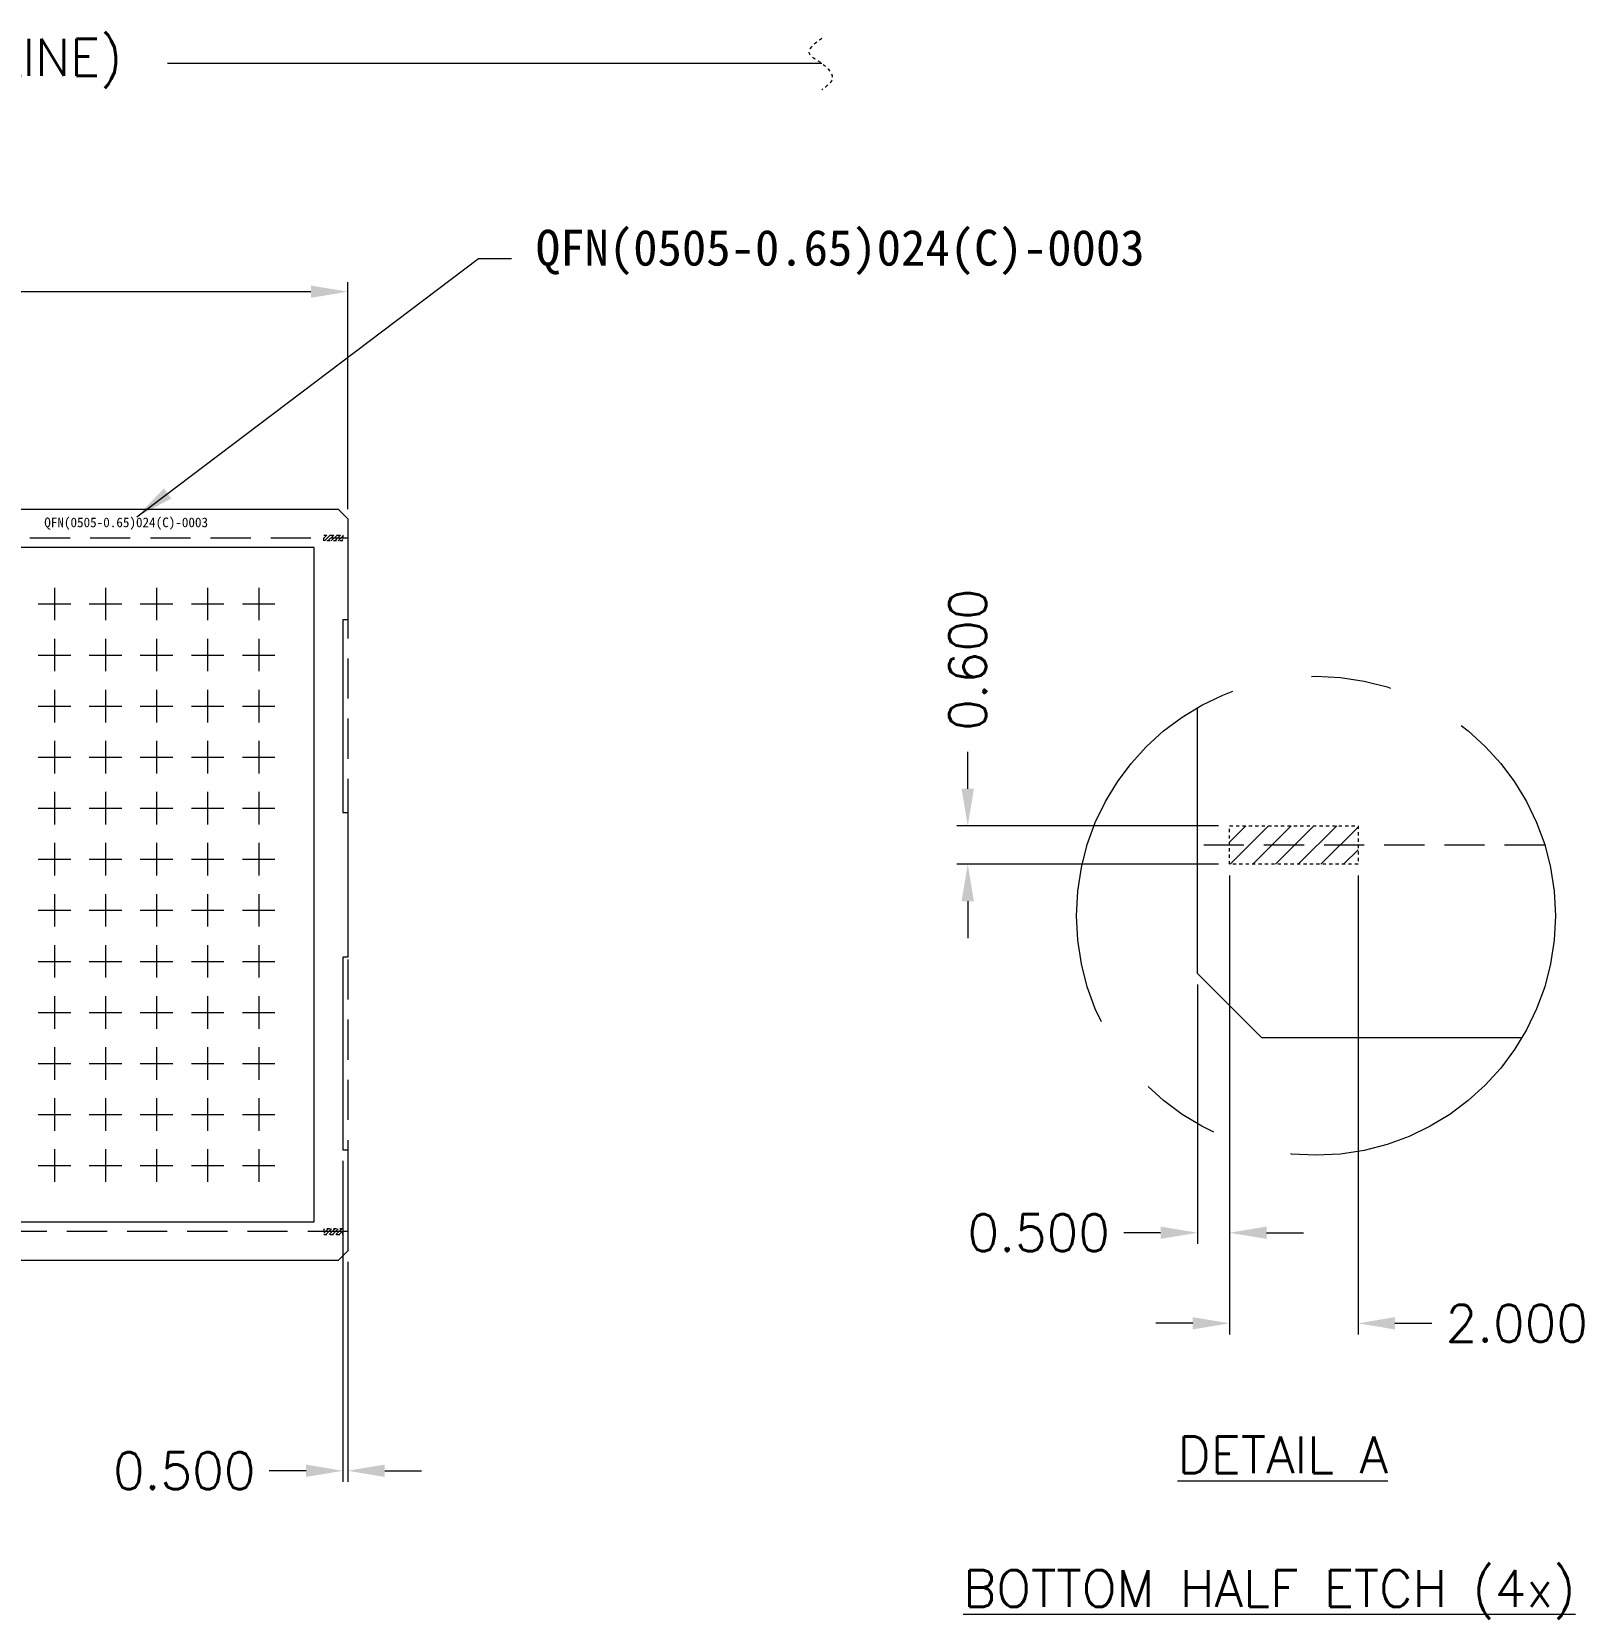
# Model space of a CAD drawing. Extents: x 2576 to 2702, y -218 to -63.
# Drawn here: x 2652.62 to 2700.95, y -214.38 to -164.94 of the extents above; entities that cross this region are included whole.
import ezdxf

# ---------------------------------------------------------------- set-up
doc = ezdxf.new("R2010")
doc.units = 0
doc.header["$LTSCALE"] = 5
doc.header["$MEASUREMENT"] = 0
doc.linetypes.add('CENTER', pattern=[2, 1.25, -0.25, 0.25, -0.25])
doc.linetypes.add('HIDDEN', pattern=[0.375, 0.25, -0.125])
doc.layers.get('0').update_dxf_attribs({"linetype": 'CONTINUOUS'})
for name, color, linetype in [('1D', 4, 'CONTINUOUS'), ('DIM', 4, 'CONTINUOUS'), ('EACH', 4, 'CONTINUOUS'), ('中心线', 1, 'CENTER')]:
    doc.layers.add(name, color=color, linetype=linetype)
doc.styles.add('SIMPLEX', font='SIMPLEX')
doc.styles.add('宋体', font='SimSun.ttf')
doc.dimstyles.get("Standard").update_dxf_attribs({"dimscale": 0.12, "dimtxt": 1, "dimasz": 1, "dimexe": 0.3, "dimexo": 0.3, "dimgap": 0.3, "dimtad": 0, "dimdec": 3, "dimzin": 0, "dimdsep": 46, "dimtxsty": 'SIMPLEX', "dimcen": 0.5, "dimclrd": 256, "dimclre": 256, "dimclrt": 256, "dimadec": 0, "dimazin": 0, "dimtfac": 1, "dimtdec": 3, "dimtofl": 0, "dimtmove": 0, "dimatfit": 0, "dimfxl": 1, "dimtolj": 1, "dimtzin": 0, "dimlwd": -1, "dimlwe": -1, "dimarcsym": 0})

msp = doc.modelspace()

# ---------------------------------------------------------------- hatches: boundary and pattern name
at = {"layer": 'EACH', "lineweight": 0}
h = msp.add_hatch(dxfattribs=at)
h.set_pattern_fill('ANSI31', color=256, scale=0.6, style=0)
h.set_pattern_definition([(45, (2305.64479, -180.929205), (-0.053033009, 0.053033009), [])])
h.paths.add_polyline_path([(2585.2148, -180.6128), (2585.2148, -180.7928), (2585.8148, -180.7928), (2585.8148, -180.6128)])
h.paths.add_polyline_path([(2585.2148, -202.3928), (2585.2148, -202.2128), (2585.8148, -202.2128), (2585.8148, -202.3928)])
h.paths.add_polyline_path([(2662.3148, -202.3928), (2662.3148, -202.2128), (2661.7148, -202.2128), (2661.7148, -202.3928)])
h.paths.add_polyline_path([(2662.3148, -180.6128), (2662.3148, -180.7928), (2661.7148, -180.7928), (2661.7148, -180.6128)])
h = msp.add_hatch(dxfattribs=at)
h.set_pattern_fill('ANSI31', color=256, scale=4, style=0)
h.set_pattern_definition([(45, (2169.84955, -106.38376), (-0.3535534, 0.3535534), [])])
h.paths.add_polyline_path([(2689.9313, -190.8648), (2689.9313, -189.6648), (2693.9313, -189.6648), (2693.9313, -190.8648)])

# ---------------------------------------------------------------- linework, layer by layer
at = {"lineweight": 0, "elevation": -0.0325}
for points in [[(2585.3648, -179.8028), (2662.1648, -179.8028), (2662.4648, -180.1028), (2662.4648, -183.2528), (2662.3148, -183.2528), (2662.3148, -189.2528), (2662.4648, -189.2528), (2662.4648, -193.7528), (2662.3148, -193.7528), (2662.3148, -199.7528), (2662.4648, -199.7528), (2662.4648, -202.9028), (2662.1648, -203.2028), (2585.3648, -203.2028)], [(2699.0413, -196.2648), (2690.9313, -196.2648), (2688.9313, -194.2648), (2688.9313, -185.9835)]]:
    msp.add_lwpolyline(points, dxfattribs=at)
msp.add_lwpolyline([(2586.4148, -202.0028), (2661.4148, -202.0028), (2661.4148, -181.0028), (2586.4148, -181.0028)], close=True, dxfattribs=at)
at = {"layer": '1D', "color": 4, "linetype": 'HIDDEN', "lineweight": 0}
for p, q in [((2688.9313, -190.2648, -0.0325), (2688.9313, -185.9835, -0.0325)), ((2699.7484, -190.2648, -0.0325), (2688.9313, -190.2648, -0.0325))]:
    msp.add_line(p, q, dxfattribs=at)
at = {"layer": '1D', "color": 4, "linetype": 'HIDDEN', "lineweight": 0, "elevation": -0.0325}
msp.add_lwpolyline([(2662.4648, -202.3028), (2585.0648, -202.3028), (2585.0648, -180.7028), (2662.4648, -180.7028)], close=True, dxfattribs=at)
at = {"layer": '1D', "color": 4, "linetype": 'HIDDEN', "lineweight": 0, "ltscale": 0.05, "elevation": -0.0325}
for points in [[(2662.3148, -180.6128), (2662.3148, -180.7928), (2661.7148, -180.7928), (2661.7148, -180.6128)], [(2689.9313, -190.8648), (2689.9313, -189.6648), (2693.9313, -189.6648), (2693.9313, -190.8648)], [(2662.3148, -202.3928), (2662.3148, -202.2128), (2661.7148, -202.2128), (2661.7148, -202.3928)]]:
    msp.add_lwpolyline(points, close=True, dxfattribs=at)
at = {"layer": '1D', "color": 4, "linetype": 'HIDDEN', "lineweight": 0, "ltscale": 0.05}
msp.add_open_spline([(2677.229, -165.1439, -0.0325), (2677.0172, -165.2993, -0.0325), (2676.6192, -165.5911, -0.0325), (2677.278, -165.8991, -0.0325), (2677.7102, -166.3937, -0.0325), (2677.3787, -166.6371, -0.0325), (2677.229, -166.747, -0.0325)], degree=3, knots=[0, 0, 0, 0, 0.5949743, 1.1181563, 1.6941284, 2.1681598, 2.1681598, 2.1681598, 2.1681598], dxfattribs=at)
at = {"layer": 'DIM', "lineweight": 0}
for p, q in [((2677.229, -165.9225, -0.0325), (2656.852, -165.9225, -0.0325)), ((2661.3148, -173.0317, -0.0325), (2630.5267, -173.0317, -0.0325)), ((2662.4648, -179.8028, -0.0325), (2662.4648, -172.7317, -0.0325)), ((2681.7747, -188.5148, -0.0325), (2681.7747, -187.3648, -0.0325)), ((2689.5863, -189.6648, -0.0325), (2681.4297, -189.6648, -0.0325)), ((2689.5863, -190.8648, -0.0325), (2681.4297, -190.8648, -0.0325)), ((2689.9313, -191.2098, -0.0325), (2689.9313, -202.685, -0.0325)), ((2689.9313, -191.2098, -0.0325), (2689.9313, -205.5052, -0.0325)), ((2693.9313, -191.2098, -0.0325), (2693.9313, -205.5052, -0.0325)), ((2681.7747, -192.0148, -0.0325), (2681.7747, -193.1648, -0.0325)), ((2688.9313, -194.6098, -0.0325), (2688.9313, -202.685, -0.0325)), ((2662.3148, -200.0978, -0.0325), (2662.3148, -210.0977, -0.0325)), ((2687.7813, -202.34, -0.0325), (2686.6313, -202.34, -0.0325)), ((2691.0813, -202.34, -0.0325), (2692.2313, -202.34, -0.0325)), ((2662.4648, -203.2478, -0.0325), (2662.4648, -210.0977, -0.0325)), ((2688.7813, -205.1602, -0.0325), (2687.6313, -205.1602, -0.0325)), ((2695.0813, -205.1602, -0.0325), (2696.2313, -205.1602, -0.0325)), ((2661.1648, -209.7527, -0.0325), (2660.0148, -209.7527, -0.0325)), ((2663.6148, -209.7527, -0.0325), (2664.7648, -209.7527, -0.0325))]:
    msp.add_line(p, q, dxfattribs=at)
at = {"layer": 'DIM', "color": 2, "linetype": 'CENTER', "lineweight": 0, "ltscale": 2}
msp.add_circle((2692.6212, -192.4665, -0.0325), 7.4595, dxfattribs=at)
at = {"layer": 'DIM', "lineweight": 0}
for points in [[(2661.3148, -172.8401, -0.0325), (2661.3148, -173.2234, -0.0325), (2662.4648, -173.0317, -0.0325)], [(2681.5831, -188.5148, -0.0325), (2681.9664, -188.5148, -0.0325), (2681.7747, -189.6648, -0.0325)], [(2681.5831, -192.0148, -0.0325), (2681.9664, -192.0148, -0.0325), (2681.7747, -190.8648, -0.0325)], [(2687.7813, -202.1483, -0.0325), (2687.7813, -202.5317, -0.0325), (2688.9313, -202.34, -0.0325)], [(2691.0813, -202.1483, -0.0325), (2691.0813, -202.5317, -0.0325), (2689.9313, -202.34, -0.0325)], [(2688.7813, -204.9686, -0.0325), (2688.7813, -205.3519, -0.0325), (2689.9313, -205.1602, -0.0325)], [(2695.0813, -204.9686, -0.0325), (2695.0813, -205.3519, -0.0325), (2693.9313, -205.1602, -0.0325)], [(2661.1648, -209.561, -0.0325), (2661.1648, -209.9444, -0.0325), (2662.3148, -209.7527, -0.0325)], [(2663.6148, -209.561, -0.0325), (2663.6148, -209.9444, -0.0325), (2662.4648, -209.7527, -0.0325)]]:
    msp.add_solid(points, dxfattribs=at)
at = {"layer": '中心线', "linetype": 'CENTER', "lineweight": 0}
for p, q in [((2653.3298, -182.2506, -0.0325), (2653.3298, -183.265, -0.0325)), ((2654.9198, -182.2506, -0.0325), (2654.9198, -183.265, -0.0325)), ((2656.5098, -182.2506, -0.0325), (2656.5098, -183.265, -0.0325)), ((2658.0998, -182.2506, -0.0325), (2658.0998, -183.265, -0.0325)), ((2659.6898, -182.2506, -0.0325), (2659.6898, -183.265, -0.0325)), ((2652.8226, -182.7578, -0.0325), (2653.837, -182.7578, -0.0325)), ((2654.4126, -182.7578, -0.0325), (2655.427, -182.7578, -0.0325)), ((2656.0026, -182.7578, -0.0325), (2657.017, -182.7578, -0.0325)), ((2657.5926, -182.7578, -0.0325), (2658.607, -182.7578, -0.0325)), ((2659.1826, -182.7578, -0.0325), (2660.197, -182.7578, -0.0325)), ((2653.3298, -183.8406, -0.0325), (2653.3298, -184.855, -0.0325)), ((2654.9198, -183.8406, -0.0325), (2654.9198, -184.855, -0.0325)), ((2656.5098, -183.8406, -0.0325), (2656.5098, -184.855, -0.0325)), ((2658.0998, -183.8406, -0.0325), (2658.0998, -184.855, -0.0325)), ((2659.6898, -183.8406, -0.0325), (2659.6898, -184.855, -0.0325)), ((2652.8226, -184.3478, -0.0325), (2653.837, -184.3478, -0.0325)), ((2654.4126, -184.3478, -0.0325), (2655.427, -184.3478, -0.0325)), ((2656.0026, -184.3478, -0.0325), (2657.017, -184.3478, -0.0325)), ((2657.5926, -184.3478, -0.0325), (2658.607, -184.3478, -0.0325)), ((2659.1826, -184.3478, -0.0325), (2660.197, -184.3478, -0.0325)), ((2653.3298, -185.4306, -0.0325), (2653.3298, -186.445, -0.0325)), ((2654.9198, -185.4306, -0.0325), (2654.9198, -186.445, -0.0325)), ((2656.5098, -185.4306, -0.0325), (2656.5098, -186.445, -0.0325)), ((2658.0998, -185.4306, -0.0325), (2658.0998, -186.445, -0.0325)), ((2659.6898, -185.4306, -0.0325), (2659.6898, -186.445, -0.0325)), ((2652.8226, -185.9378, -0.0325), (2653.837, -185.9378, -0.0325)), ((2654.4126, -185.9378, -0.0325), (2655.427, -185.9378, -0.0325)), ((2656.0026, -185.9378, -0.0325), (2657.017, -185.9378, -0.0325)), ((2657.5926, -185.9378, -0.0325), (2658.607, -185.9378, -0.0325)), ((2659.1826, -185.9378, -0.0325), (2660.197, -185.9378, -0.0325)), ((2653.3298, -187.0206, -0.0325), (2653.3298, -188.035, -0.0325)), ((2654.9198, -187.0206, -0.0325), (2654.9198, -188.035, -0.0325)), ((2656.5098, -187.0206, -0.0325), (2656.5098, -188.035, -0.0325)), ((2658.0998, -187.0206, -0.0325), (2658.0998, -188.035, -0.0325)), ((2659.6898, -187.0206, -0.0325), (2659.6898, -188.035, -0.0325)), ((2652.8226, -187.5278, -0.0325), (2653.837, -187.5278, -0.0325)), ((2654.4126, -187.5278, -0.0325), (2655.427, -187.5278, -0.0325)), ((2656.0026, -187.5278, -0.0325), (2657.017, -187.5278, -0.0325)), ((2657.5926, -187.5278, -0.0325), (2658.607, -187.5278, -0.0325)), ((2659.1826, -187.5278, -0.0325), (2660.197, -187.5278, -0.0325)), ((2653.3298, -188.6106, -0.0325), (2653.3298, -189.625, -0.0325)), ((2654.9198, -188.6106, -0.0325), (2654.9198, -189.625, -0.0325)), ((2656.5098, -188.6106, -0.0325), (2656.5098, -189.625, -0.0325)), ((2658.0998, -188.6106, -0.0325), (2658.0998, -189.625, -0.0325)), ((2659.6898, -188.6106, -0.0325), (2659.6898, -189.625, -0.0325)), ((2652.8226, -189.1178, -0.0325), (2653.837, -189.1178, -0.0325)), ((2654.4126, -189.1178, -0.0325), (2655.427, -189.1178, -0.0325)), ((2656.0026, -189.1178, -0.0325), (2657.017, -189.1178, -0.0325)), ((2657.5926, -189.1178, -0.0325), (2658.607, -189.1178, -0.0325)), ((2659.1826, -189.1178, -0.0325), (2660.197, -189.1178, -0.0325)), ((2653.3298, -190.2006, -0.0325), (2653.3298, -191.215, -0.0325)), ((2654.9198, -190.2006, -0.0325), (2654.9198, -191.215, -0.0325)), ((2656.5098, -190.2006, -0.0325), (2656.5098, -191.215, -0.0325)), ((2658.0998, -190.2006, -0.0325), (2658.0998, -191.215, -0.0325)), ((2659.6898, -190.2006, -0.0325), (2659.6898, -191.215, -0.0325)), ((2652.8226, -190.7078, -0.0325), (2653.837, -190.7078, -0.0325)), ((2654.4126, -190.7078, -0.0325), (2655.427, -190.7078, -0.0325)), ((2656.0026, -190.7078, -0.0325), (2657.017, -190.7078, -0.0325)), ((2657.5926, -190.7078, -0.0325), (2658.607, -190.7078, -0.0325)), ((2659.1826, -190.7078, -0.0325), (2660.197, -190.7078, -0.0325)), ((2653.3298, -191.7906, -0.0325), (2653.3298, -192.805, -0.0325)), ((2654.9198, -191.7906, -0.0325), (2654.9198, -192.805, -0.0325)), ((2656.5098, -191.7906, -0.0325), (2656.5098, -192.805, -0.0325)), ((2658.0998, -191.7906, -0.0325), (2658.0998, -192.805, -0.0325)), ((2659.6898, -191.7906, -0.0325), (2659.6898, -192.805, -0.0325)), ((2652.8226, -192.2978, -0.0325), (2653.837, -192.2978, -0.0325)), ((2654.4126, -192.2978, -0.0325), (2655.427, -192.2978, -0.0325)), ((2656.0026, -192.2978, -0.0325), (2657.017, -192.2978, -0.0325)), ((2657.5926, -192.2978, -0.0325), (2658.607, -192.2978, -0.0325)), ((2659.1826, -192.2978, -0.0325), (2660.197, -192.2978, -0.0325)), ((2653.3298, -193.3806, -0.0325), (2653.3298, -194.395, -0.0325)), ((2654.9198, -193.3806, -0.0325), (2654.9198, -194.395, -0.0325)), ((2656.5098, -193.3806, -0.0325), (2656.5098, -194.395, -0.0325)), ((2658.0998, -193.3806, -0.0325), (2658.0998, -194.395, -0.0325)), ((2659.6898, -193.3806, -0.0325), (2659.6898, -194.395, -0.0325)), ((2652.8226, -193.8878, -0.0325), (2653.837, -193.8878, -0.0325)), ((2654.4126, -193.8878, -0.0325), (2655.427, -193.8878, -0.0325)), ((2656.0026, -193.8878, -0.0325), (2657.017, -193.8878, -0.0325)), ((2657.5926, -193.8878, -0.0325), (2658.607, -193.8878, -0.0325)), ((2659.1826, -193.8878, -0.0325), (2660.197, -193.8878, -0.0325)), ((2653.3298, -194.9706, -0.0325), (2653.3298, -195.985, -0.0325)), ((2654.9198, -194.9706, -0.0325), (2654.9198, -195.985, -0.0325)), ((2656.5098, -194.9706, -0.0325), (2656.5098, -195.985, -0.0325)), ((2658.0998, -194.9706, -0.0325), (2658.0998, -195.985, -0.0325)), ((2659.6898, -194.9706, -0.0325), (2659.6898, -195.985, -0.0325)), ((2652.8226, -195.4778, -0.0325), (2653.837, -195.4778, -0.0325)), ((2654.4126, -195.4778, -0.0325), (2655.427, -195.4778, -0.0325)), ((2656.0026, -195.4778, -0.0325), (2657.017, -195.4778, -0.0325)), ((2657.5926, -195.4778, -0.0325), (2658.607, -195.4778, -0.0325)), ((2659.1826, -195.4778, -0.0325), (2660.197, -195.4778, -0.0325)), ((2653.3298, -196.5606, -0.0325), (2653.3298, -197.575, -0.0325)), ((2654.9198, -196.5606, -0.0325), (2654.9198, -197.575, -0.0325)), ((2656.5098, -196.5606, -0.0325), (2656.5098, -197.575, -0.0325)), ((2658.0998, -196.5606, -0.0325), (2658.0998, -197.575, -0.0325)), ((2659.6898, -196.5606, -0.0325), (2659.6898, -197.575, -0.0325)), ((2652.8226, -197.0678, -0.0325), (2653.837, -197.0678, -0.0325)), ((2654.4126, -197.0678, -0.0325), (2655.427, -197.0678, -0.0325)), ((2656.0026, -197.0678, -0.0325), (2657.017, -197.0678, -0.0325)), ((2657.5926, -197.0678, -0.0325), (2658.607, -197.0678, -0.0325)), ((2659.1826, -197.0678, -0.0325), (2660.197, -197.0678, -0.0325)), ((2653.3298, -198.1506, -0.0325), (2653.3298, -199.165, -0.0325)), ((2654.9198, -198.1506, -0.0325), (2654.9198, -199.165, -0.0325)), ((2656.5098, -198.1506, -0.0325), (2656.5098, -199.165, -0.0325)), ((2658.0998, -198.1506, -0.0325), (2658.0998, -199.165, -0.0325)), ((2659.6898, -198.1506, -0.0325), (2659.6898, -199.165, -0.0325)), ((2652.8226, -198.6578, -0.0325), (2653.837, -198.6578, -0.0325)), ((2654.4126, -198.6578, -0.0325), (2655.427, -198.6578, -0.0325)), ((2656.0026, -198.6578, -0.0325), (2657.017, -198.6578, -0.0325)), ((2657.5926, -198.6578, -0.0325), (2658.607, -198.6578, -0.0325)), ((2659.1826, -198.6578, -0.0325), (2660.197, -198.6578, -0.0325)), ((2653.3298, -199.7406, -0.0325), (2653.3298, -200.755, -0.0325)), ((2654.9198, -199.7406, -0.0325), (2654.9198, -200.755, -0.0325)), ((2656.5098, -199.7406, -0.0325), (2656.5098, -200.755, -0.0325)), ((2658.0998, -199.7406, -0.0325), (2658.0998, -200.755, -0.0325)), ((2659.6898, -199.7406, -0.0325), (2659.6898, -200.755, -0.0325)), ((2652.8226, -200.2478, -0.0325), (2653.837, -200.2478, -0.0325)), ((2654.4126, -200.2478, -0.0325), (2655.427, -200.2478, -0.0325)), ((2656.0026, -200.2478, -0.0325), (2657.017, -200.2478, -0.0325)), ((2657.5926, -200.2478, -0.0325), (2658.607, -200.2478, -0.0325)), ((2659.1826, -200.2478, -0.0325), (2660.197, -200.2478, -0.0325))]:
    msp.add_line(p, q, dxfattribs=at)

# ---------------------------------------------------------------- texts
at = {"layer": 'DIM', "lineweight": 0, "char_height": 1.15, "attachment_point": 5, "style": 'SIMPLEX'}
for s, insert in [('250.000 (MOLD LINE)', (2647.062, -165.9225, -0.0325)), ('\\A1;0.500', (2683.9863, -202.34, -0.0325)), ('\\A1;2.000', (2698.8763, -205.1602, -0.0325)), ('{\\LDETAIL A}', (2691.5857, -209.2566, -0.0515)), ('\\A1;0.500', (2657.3698, -209.7527, -0.0325)), ('{\\LBOTTOM HALF ETCH (4x)}', (2691.1648, -213.6101, -0.0515))]:
    msp.add_mtext(s, dxfattribs=dict(at, insert=insert))
at = {"layer": 'DIM', "color": 6, "lineweight": 0, "attachment_point": 5}
for s, insert, char_height, style in [('{\\fSimSun|b0|i0|c134|p2;QFN(0505-0.65)024(C)-0003}', (2677.8015, -171.8111, -0.0325), 1.115046, 'SIMPLEX'), ('QFN(0505-0.65)024(C)-0003', (2655.5614, -180.2564, -0.0325), 0.3, '宋体')]:
    msp.add_mtext(s, dxfattribs=dict(at, insert=insert, char_height=char_height, style=style))
at = {"layer": 'DIM', "lineweight": 0, "insert": (2681.7747, -184.4903, -0.0325), "char_height": 1.15, "attachment_point": 5, "rotation": 90, "style": 'SIMPLEX'}
msp.add_mtext('\\A1;0.600', dxfattribs=at)

# ---------------------------------------------------------------- leaders
at = {"layer": 'DIM', "lineweight": 0}
msp.add_leader([(2655.8969, -180.0396, -0.0325), (2666.5343, -171.9972, -0.0325), (2667.5643, -171.9972, -0.0325)], dimstyle='Standard', override={"dimasz": 10, "dimgap": 0.3, "dimtad": 1, "dimlwd": 0}, dxfattribs=at)

doc.saveas('drawing.dxf')
